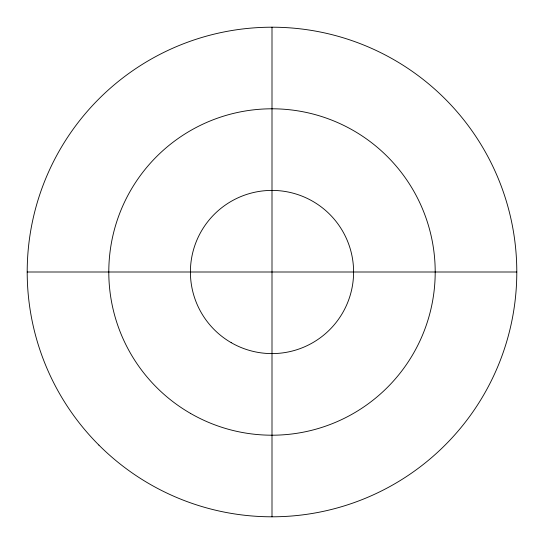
<?xml version="1.0" encoding="UTF-8"?>
<svg xmlns="http://www.w3.org/2000/svg" width="544" height="544" viewBox="0 0 544 544"><rect width="100%" height="100%" fill="white"/><g stroke="black" fill="none" stroke-linecap="round" stroke-linejoin="round"><path stroke-width="0.82" d="M27.2 272L516.8 272M272 27.2L272 516.8M190.4 413.338A163.2 163.2 0 0 0 435.2 272A163.2 163.2 0 0 0 190.4 130.662A163.2 163.2 0 0 0 190.4 413.338M231.2 342.666A81.6 81.6 0 0 0 353.6 272A81.6 81.6 0 0 0 231.2 201.334A81.6 81.6 0 0 0 231.2 342.666M98.899 445.101A244.8 244.8 0 0 0 508.456 335.356A244.8 244.8 0 0 0 208.644 35.544A244.8 244.8 0 0 0 98.899 445.101"/></g></svg>
